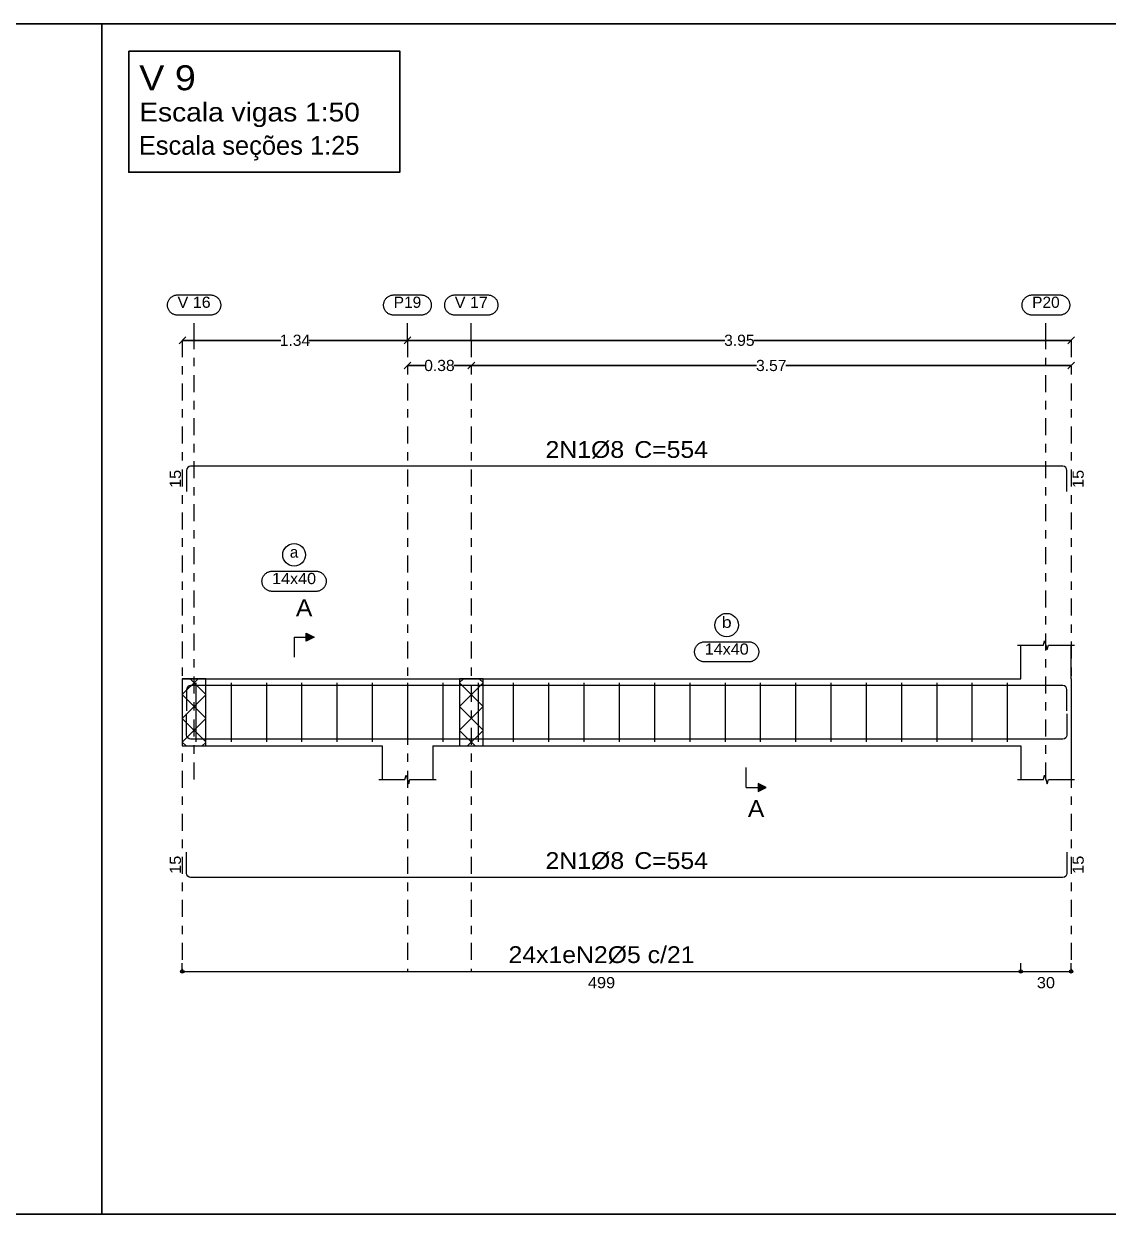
# Model space of a CAD drawing. Header units: centimetres. Extents: x 3194 to 3278, y -951 to -517.
# Drawn here: x 3209.41 to 3222.31, y -874.79 to -860.62 of the extents above; entities that cross this region are included whole.
import ezdxf
from ezdxf.enums import TextEntityAlignment as Align

# ---------------------------------------------------------------- set-up
doc = ezdxf.new("R2010")
doc.units = ezdxf.units.CM
doc.linetypes.add('CYPE_RAYAPUNTO', pattern=[0.4125, 0.2025, -0.105, 0, -0.105])
for name, color, linetype, lineweight in [('ARM_LONGITUDINAL_Ø8', 32, 'Continuous', 9), ('ARM_TRANSVERSAL_Ø5', 120, 'Continuous', 9), ('ELE_ARM_TRANS_TXT_EST', 7, 'Continuous', 9), ('ELE_CONT_NOS', 7, 'Continuous', 9), ('ELE_CONT_VIG_CONCRETO', 7, 'Continuous', 9), ('ELE_COT_COMPRIMENTO_PROJETADO', 8, 'Continuous', 0), ('ELE_COT_COT_ANCORAGENS', 8, 'Continuous', 0), ('ELE_COT_COT_EST', 8, 'Continuous', 0), ('ELE_COT_COT_LIN_APOIOS', 8, 'CYPE_RAYAPUNTO', 0), ('ELE_COT_TEXTOS_ESTRIBOS', 8, 'Continuous', 0), ('ELE_REF_COT_LIN_AUX_COTA', 8, 'CYPE_RAYAPUNTO', 9), ('ELE_REF_LINHAS_MARCAS_PLANTA', 8, 'Continuous', 9), ('ELE_REF_MARCAS_PLANTA', 8, 'Continuous', 9), ('ELE_REF_REF_ESCALA', 3, 'Continuous', 9), ('ELE_REF_REF_NOME', 8, 'Continuous', 9), ('ELE_REF_REF_REFERENCIA', 8, 'Continuous', 9), ('ELE_REF_TEXTO_REF_NOME', 8, 'Continuous', 9), ('ELE_REF_TEXTO_REF_REFERENCIA', 8, 'Continuous', 9), ('POR_ARM_LONG_ARM_TEXTOS', 7, 'Continuous', 9), ('POR_ARM_LONG_TXT_COMP', 7, 'Continuous', 9)]:
    doc.layers.add(name, color=color, linetype=linetype, lineweight=lineweight)
doc.layers.add('COTA CYPE', color=31, linetype='Continuous')
doc.styles.add('CYPETXT', font='arial.ttf', dxfattribs={"height": 0.2})
doc.styles.add('CYPETXT_0.2', font='arial.ttf', dxfattribs={"height": 0.133333})
doc.dimstyles.new('cype_oblique', dxfattribs={"dimtxt": 0.18, "dimasz": 0.18, "dimexe": 0.05, "dimexo": 0.05, "dimgap": 0, "dimtad": 0, "dimdec": 4, "dimzin": 0, "dimdsep": 46, "dimtxsty": 'CYPETXT_0.2', "dimblk": 'OBLIQUE', "dimtsz": 0.04, "dimcen": 0.09, "dimadec": 0, "dimazin": 0, "dimtfac": 1, "dimtdec": 4, "dimtofl": 0, "dimtmove": 2, "dimatfit": 3, "dimfxl": 1, "dimtolj": 1, "dimtzin": 0, "dimarcsym": 0})

# ---------------------------------------------------------------- blocks, each defined once
blk = doc.blocks.new('*D1369')
at = {"layer": 'Defpoints', "color": 0, "transparency": 16777216}
for p in [(3213.973, -864.689), (3213.973, -864.689), (3214.733, -864.689)]:
    blk.add_point(p, dxfattribs=at)
at = {"layer": 'ELE_COT_COMPRIMENTO_PROJETADO', "color": 0, "lineweight": -2, "transparency": 16777216}
for p, q in [((3213.933, -864.729), (3214.013, -864.649)), ((3213.973, -864.689), (3214.179, -864.689)), ((3214.733, -864.689), (3214.526, -864.689)), ((3214.693, -864.729), (3214.773, -864.649))]:
    blk.add_line(p, q, dxfattribs=at)
at = {"layer": 'ELE_COT_COMPRIMENTO_PROJETADO', "color": 0, "transparency": 16777216, "insert": (3214.353, -864.689), "char_height": 0.1333, "attachment_point": 5, "style": 'CYPETXT_0.2'}
blk.add_mtext('\\A1;0.38', dxfattribs=at)
blk = doc.blocks.new('_OBLIQUE')
at = {"color": 0, "linetype": 'ByBlock'}
blk.add_line((-0.5, -0.5), (0.5, 0.5), dxfattribs=at)
blk = doc.blocks.new('*D1370')
at = {"layer": 'Defpoints', "color": 0, "transparency": 16777216}
for p in [(3214.733, -864.689), (3214.733, -864.689), (3221.873, -864.689)]:
    blk.add_point(p, dxfattribs=at)
at = {"layer": 'ELE_COT_COMPRIMENTO_PROJETADO', "color": 0, "lineweight": -2, "transparency": 16777216}
for p, q in [((3214.693, -864.729), (3214.773, -864.649)), ((3214.733, -864.689), (3218.129, -864.689)), ((3221.873, -864.689), (3218.476, -864.689)), ((3221.833, -864.729), (3221.913, -864.649))]:
    blk.add_line(p, q, dxfattribs=at)
at = {"layer": 'ELE_COT_COMPRIMENTO_PROJETADO', "color": 0, "transparency": 16777216, "insert": (3218.303, -864.689), "char_height": 0.1333, "attachment_point": 5, "style": 'CYPETXT_0.2'}
blk.add_mtext('\\A1;3.57', dxfattribs=at)
blk = doc.blocks.new('*D1371')
at = {"layer": 'Defpoints', "color": 0, "transparency": 16777216}
for p in [(3211.293, -864.389), (3211.293, -864.389), (3213.973, -864.389)]:
    blk.add_point(p, dxfattribs=at)
at = {"layer": 'ELE_COT_COMPRIMENTO_PROJETADO', "color": 0, "lineweight": -2, "transparency": 16777216}
for p, q in [((3211.253, -864.429), (3211.333, -864.349)), ((3211.293, -864.389), (3212.466, -864.389)), ((3213.973, -864.389), (3212.799, -864.389)), ((3213.933, -864.429), (3214.013, -864.349))]:
    blk.add_line(p, q, dxfattribs=at)
at = {"layer": 'ELE_COT_COMPRIMENTO_PROJETADO', "color": 0, "transparency": 16777216, "insert": (3212.633, -864.389), "char_height": 0.1333, "attachment_point": 5, "style": 'CYPETXT_0.2'}
blk.add_mtext('\\A1;1.34', dxfattribs=at)
blk = doc.blocks.new('*D1372')
at = {"layer": 'Defpoints', "color": 0, "transparency": 16777216}
for p in [(3213.973, -864.389), (3213.973, -864.389), (3221.873, -864.389)]:
    blk.add_point(p, dxfattribs=at)
at = {"layer": 'ELE_COT_COMPRIMENTO_PROJETADO', "color": 0, "lineweight": -2, "transparency": 16777216}
for p, q in [((3213.933, -864.429), (3214.013, -864.349)), ((3213.973, -864.389), (3217.749, -864.389)), ((3221.873, -864.389), (3218.096, -864.389)), ((3221.833, -864.429), (3221.913, -864.349))]:
    blk.add_line(p, q, dxfattribs=at)
at = {"layer": 'ELE_COT_COMPRIMENTO_PROJETADO', "color": 0, "transparency": 16777216, "insert": (3217.923, -864.389), "char_height": 0.1333, "attachment_point": 5, "style": 'CYPETXT_0.2'}
blk.add_mtext('\\A1;3.95', dxfattribs=at)

msp = doc.modelspace()

# ---------------------------------------------------------------- hatches: boundary and pattern name
at = {"layer": 'ELE_REF_LINHAS_MARCAS_PLANTA'}
for points in [[(3212.76654, -867.97114), (3212.76654, -867.87514), (3212.86254, -867.92314)], [(3218.14654, -869.66514), (3218.14654, -869.76114), (3218.24254, -869.71314)]]:
    msp.add_hatch(color=256, dxfattribs=at).paths.add_polyline_path(points)

# ---------------------------------------------------------------- linework, layer by layer
for p, q in [((3196.8194, -860.62006), (3259.9194, -860.62006)), ((3210.33571, -860.62006), (3210.33571, -874.79363)), ((3196.8194, -874.79363), (3259.9194, -874.79363))]:
    msp.add_line(p, q)
at = {"layer": 'ARM_LONGITUDINAL_Ø8'}
for points in [[(3221.82254, -866.18873), (3221.82254, -865.93673), (3221.81889, -865.91836), (3221.80848, -865.90279), (3221.79291, -865.89238), (3221.77454, -865.88873), (3211.39054, -865.88873), (3211.37217, -865.89238), (3211.3566, -865.90279), (3211.3462, -865.91836), (3211.34254, -865.93673), (3211.34254, -866.18873)], [(3221.82254, -868.80014), (3221.82254, -868.54814), (3221.81889, -868.52977), (3221.80848, -868.5142), (3221.79291, -868.50379), (3221.77454, -868.50014), (3211.39054, -868.50014), (3211.37217, -868.50379), (3211.3566, -868.5142), (3211.3462, -868.52977), (3211.34254, -868.54814), (3211.34254, -868.80014)], [(3221.82254, -868.83614), (3221.82254, -869.08814), (3221.81889, -869.10651), (3221.80848, -869.12208), (3221.79291, -869.13249), (3221.77454, -869.13614), (3211.39054, -869.13614), (3211.37217, -869.13249), (3211.3566, -869.12208), (3211.3462, -869.10651), (3211.34254, -869.08814), (3211.34254, -868.83614)], [(3221.82254, -870.48314), (3221.82254, -870.73514), (3221.81889, -870.75351), (3221.80848, -870.76908), (3221.79291, -870.77949), (3221.77454, -870.78314), (3211.39054, -870.78314), (3211.37217, -870.77949), (3211.3566, -870.76908), (3211.3462, -870.75351), (3211.34254, -870.73514), (3211.34254, -870.48314)]]:
    msp.add_lwpolyline(points, dxfattribs=at)
at = {"layer": 'ARM_TRANSVERSAL_Ø5'}
for p, q in [((3211.45254, -868.46814), (3211.45254, -869.16814)), ((3211.87254, -868.46814), (3211.87254, -869.16814)), ((3212.29254, -868.46814), (3212.29254, -869.16814)), ((3212.71254, -868.46814), (3212.71254, -869.16814)), ((3213.13254, -868.46814), (3213.13254, -869.16814)), ((3213.55254, -868.46814), (3213.55254, -869.16814)), ((3213.97254, -868.46814), (3213.97254, -869.16814)), ((3214.39254, -868.46814), (3214.39254, -869.16814)), ((3214.81254, -868.46814), (3214.81254, -869.16814)), ((3215.23254, -868.46814), (3215.23254, -869.16814)), ((3215.65254, -868.46814), (3215.65254, -869.16814)), ((3216.07254, -868.46814), (3216.07254, -869.16814)), ((3216.49254, -868.46814), (3216.49254, -869.16814)), ((3216.91254, -868.46814), (3216.91254, -869.16814)), ((3217.33254, -868.46814), (3217.33254, -869.16814)), ((3217.75254, -868.46814), (3217.75254, -869.16814)), ((3218.17254, -868.46814), (3218.17254, -869.16814)), ((3218.59254, -868.46814), (3218.59254, -869.16814)), ((3219.01254, -868.46814), (3219.01254, -869.16814)), ((3219.43254, -868.46814), (3219.43254, -869.16814)), ((3219.85254, -868.46814), (3219.85254, -869.16814)), ((3220.27254, -868.46814), (3220.27254, -869.16814)), ((3220.69254, -868.46814), (3220.69254, -869.16814)), ((3221.11254, -868.46814), (3221.11254, -869.16814))]:
    msp.add_line(p, q, dxfattribs=at)
at = {"layer": 'COTA CYPE'}
msp.add_lwpolyline([(3210.65414, -860.94451), (3213.88054, -860.94451), (3213.88054, -862.38799), (3210.65414, -862.38799)], close=True, dxfattribs=at)
at = {"layer": 'ELE_CONT_NOS'}
for p, q in [((3221.27254, -868.41814), (3221.27254, -868.01814)), ((3221.87254, -868.41814), (3221.87254, -868.01814)), ((3211.29254, -868.41814), (3211.29254, -869.21814)), ((3213.67254, -869.21814), (3213.67254, -869.61814)), ((3214.27254, -869.21814), (3214.27254, -869.61814)), ((3221.27254, -869.21814), (3221.27254, -869.61814)), ((3221.87254, -869.21814), (3221.87254, -869.61814))]:
    msp.add_line(p, q, dxfattribs=at)
at = {"layer": 'ELE_CONT_NOS', "lineweight": 0}
for p, q in [((3211.29254, -868.60738), (3211.48178, -868.41814)), ((3211.57254, -868.60453), (3211.38615, -868.41814)), ((3214.59254, -868.46453), (3214.63893, -868.41814)), ((3214.59254, -868.74738), (3214.87254, -868.46738)), ((3214.87254, -868.74738), (3214.59254, -868.46738)), ((3214.87254, -868.46453), (3214.82615, -868.41814)), ((3211.57254, -868.88738), (3211.29254, -868.60738)), ((3211.29254, -868.89022), (3211.57254, -868.61022)), ((3214.59254, -869.03022), (3214.87254, -868.75022)), ((3214.87254, -869.03022), (3214.59254, -868.75022)), ((3211.57254, -869.17022), (3211.29254, -868.89022)), ((3211.29254, -869.17306), (3211.57254, -868.89306)), ((3214.77762, -869.21814), (3214.59254, -869.03306)), ((3214.68746, -869.21814), (3214.87254, -869.03306)), ((3211.33762, -869.21814), (3211.29254, -869.17306)), ((3211.53031, -869.21814), (3211.57254, -869.17591))]:
    msp.add_line(p, q, dxfattribs=at)
at = {"layer": 'ELE_CONT_NOS'}
for points in [[(3221.23254, -868.01814), (3221.54254, -868.01814), (3221.55754, -867.96814), (3221.58754, -868.06814), (3221.60254, -868.01814), (3221.91254, -868.01814)], [(3211.29254, -868.41814), (3211.57254, -868.41814)], [(3213.67254, -868.41814), (3214.27254, -868.41814)], [(3221.87254, -868.41814), (3221.87254, -869.21814)], [(3211.29254, -869.21814), (3211.57254, -869.21814)], [(3213.63254, -869.61814), (3213.94254, -869.61814), (3213.95754, -869.56814), (3213.98754, -869.66814), (3214.00254, -869.61814), (3214.31254, -869.61814)], [(3221.23254, -869.61814), (3221.54254, -869.61814), (3221.55754, -869.56814), (3221.58754, -869.66814), (3221.60254, -869.61814), (3221.91254, -869.61814)]]:
    msp.add_lwpolyline(points, dxfattribs=at)
at = {"layer": 'ELE_CONT_NOS', "lineweight": 0}
for points in [[(3211.29254, -868.41814), (3211.29254, -869.21814), (3211.57254, -869.21814), (3211.57254, -868.41814), (3211.29254, -868.41814)], [(3214.59254, -868.41814), (3214.59254, -869.21814), (3214.87254, -869.21814), (3214.87254, -868.41814), (3214.59254, -868.41814)]]:
    msp.add_lwpolyline(points, close=True, dxfattribs=at)
at = {"layer": 'ELE_CONT_VIG_CONCRETO'}
for p, q in [((3211.57254, -868.41814), (3213.67254, -868.41814)), ((3214.27254, -868.41814), (3214.73254, -868.41814)), ((3214.73254, -868.41814), (3221.27254, -868.41814)), ((3211.57254, -869.21814), (3213.67254, -869.21814)), ((3214.27254, -869.21814), (3214.73254, -869.21814)), ((3214.73254, -869.21814), (3221.27254, -869.21814))]:
    msp.add_line(p, q, dxfattribs=at)
at = {"layer": 'ELE_COT_COT_EST'}
for p, q in [((3211.29254, -871.90314), (3211.29254, -871.80314)), ((3221.27254, -871.90314), (3221.27254, -871.80314))]:
    msp.add_line(p, q, dxfattribs=at)
for points in [[(3211.29254, -871.90314), (3221.27254, -871.90314), (3221.27254, -871.80314)], [(3221.27254, -871.90314), (3221.87254, -871.90314), (3221.87254, -871.80314)]]:
    msp.add_lwpolyline(points, dxfattribs=at)
for centre in [(3211.29254, -871.90314), (3221.27254, -871.90314), (3221.27254, -871.90314), (3221.87254, -871.90314)]:
    msp.add_circle(centre, 0.02, dxfattribs=at)
at = {"layer": 'ELE_COT_COT_LIN_APOIOS'}
for p, q in [((3211.29254, -864.38873), (3211.29254, -871.90314)), ((3213.97254, -864.38873), (3213.97254, -871.90314)), ((3213.97254, -864.38873), (3213.97254, -871.90314)), ((3214.73254, -864.38873), (3214.73254, -871.90314)), ((3221.87254, -864.38873), (3221.87254, -871.90314)), ((3221.87254, -864.38873), (3221.87254, -871.90314))]:
    msp.add_line(p, q, dxfattribs=at)
at = {"layer": 'ELE_REF_COT_LIN_AUX_COTA'}
for p, q in [((3211.43254, -864.38873), (3211.43254, -864.08873)), ((3213.97254, -864.38873), (3213.97254, -864.08873)), ((3214.73254, -864.38873), (3214.73254, -864.08873)), ((3221.57254, -864.38873), (3221.57254, -864.08873)), ((3211.43254, -869.61814), (3211.43254, -864.38873)), ((3221.57254, -869.61814), (3221.57254, -864.38873))]:
    msp.add_line(p, q, dxfattribs=at)
at = {"layer": 'ELE_REF_LINHAS_MARCAS_PLANTA'}
for p, q in [((3212.62254, -867.92314), (3212.62254, -868.16314)), ((3212.62254, -867.92314), (3212.76654, -867.92314)), ((3218.00254, -869.71314), (3218.00254, -869.47314)), ((3218.00254, -869.71314), (3218.14654, -869.71314))]:
    msp.add_line(p, q, dxfattribs=at)
for points in [[(3212.76654, -867.97114), (3212.76654, -867.87514), (3212.86254, -867.92314)], [(3218.14654, -869.66514), (3218.14654, -869.76114), (3218.24254, -869.71314)]]:
    msp.add_lwpolyline(points, close=True, dxfattribs=at)
at = {"layer": 'ELE_REF_REF_NOME'}
for points in [[(3212.88454, -867.13814), (3212.89256, -867.13841), (3212.90054, -867.13921), (3212.90845, -867.14055), (3212.91625, -867.1424), (3212.92391, -867.14478), (3212.93139, -867.14766), (3212.93866, -867.15104), (3212.9457, -867.15489), (3212.95246, -867.15921), (3212.95891, -867.16397), (3212.96504, -867.16914), (3212.9708, -867.17472), (3212.97618, -867.18067), (3212.98115, -867.18696), (3212.98569, -867.19357), (3212.98978, -867.20047), (3212.99339, -867.20763), (3212.99652, -867.21501), (3212.99916, -867.22259), (3213.00127, -867.23032), (3213.00287, -867.23818), (3213.00394, -867.24613), (3213.00448, -867.25413), (3213.00448, -867.26215), (3213.00394, -867.27015), (3213.00287, -867.2781), (3213.00127, -867.28596), (3212.99916, -867.29369), (3212.99652, -867.30127), (3212.99339, -867.30865), (3212.98978, -867.31581), (3212.98569, -867.32271), (3212.98115, -867.32932), (3212.97618, -867.33562), (3212.9708, -867.34156), (3212.96504, -867.34714), (3212.95891, -867.35232), (3212.95246, -867.35707), (3212.9457, -867.36139), (3212.93866, -867.36524), (3212.93139, -867.36862), (3212.92391, -867.3715), (3212.91625, -867.37388), (3212.90845, -867.37574), (3212.90054, -867.37707), (3212.89256, -867.37787), (3212.88454, -867.37814), (3212.36054, -867.37814), (3212.35253, -867.37787), (3212.34455, -867.37707), (3212.33664, -867.37574), (3212.32884, -867.37388), (3212.32118, -867.3715), (3212.3137, -867.36862), (3212.30642, -867.36524), (3212.29939, -867.36139), (3212.29263, -867.35707), (3212.28617, -867.35232), (3212.28005, -867.34714), (3212.27428, -867.34156), (3212.2689, -867.33562), (3212.26393, -867.32932), (3212.2594, -867.32271), (3212.25531, -867.31581), (3212.25169, -867.30865), (3212.24856, -867.30127), (3212.24593, -867.29369), (3212.24381, -867.28596), (3212.24221, -867.2781), (3212.24115, -867.27015), (3212.24061, -867.26215), (3212.24061, -867.25413), (3212.24115, -867.24613), (3212.24221, -867.23818), (3212.24381, -867.23032), (3212.24593, -867.22259), (3212.24856, -867.21501), (3212.25169, -867.20763), (3212.25531, -867.20047), (3212.2594, -867.19357), (3212.26393, -867.18696), (3212.2689, -867.18067), (3212.27428, -867.17472), (3212.28005, -867.16914), (3212.28617, -867.16397), (3212.29263, -867.15921), (3212.29939, -867.15489), (3212.30642, -867.15104), (3212.3137, -867.14766), (3212.32118, -867.14478), (3212.32884, -867.1424), (3212.33664, -867.14055), (3212.34455, -867.13921), (3212.35253, -867.13841), (3212.36054, -867.13814), (3212.88454, -867.13814)], [(3218.03454, -867.97814), (3218.04256, -867.97841), (3218.05054, -867.97921), (3218.05845, -867.98055), (3218.06625, -867.9824), (3218.07391, -867.98478), (3218.08139, -867.98766), (3218.08866, -867.99104), (3218.0957, -867.99489), (3218.10246, -867.99921), (3218.10891, -868.00397), (3218.11504, -868.00914), (3218.1208, -868.01472), (3218.12618, -868.02067), (3218.13115, -868.02696), (3218.13569, -868.03357), (3218.13978, -868.04047), (3218.14339, -868.04763), (3218.14652, -868.05501), (3218.14916, -868.06259), (3218.15127, -868.07032), (3218.15287, -868.07818), (3218.15394, -868.08613), (3218.15448, -868.09413), (3218.15448, -868.10215), (3218.15394, -868.11015), (3218.15287, -868.1181), (3218.15127, -868.12596), (3218.14916, -868.13369), (3218.14652, -868.14127), (3218.14339, -868.14865), (3218.13978, -868.15581), (3218.13569, -868.16271), (3218.13115, -868.16932), (3218.12618, -868.17562), (3218.1208, -868.18156), (3218.11504, -868.18714), (3218.10891, -868.19232), (3218.10246, -868.19707), (3218.0957, -868.20139), (3218.08866, -868.20524), (3218.08139, -868.20862), (3218.07391, -868.2115), (3218.06625, -868.21388), (3218.05845, -868.21574), (3218.05054, -868.21707), (3218.04256, -868.21787), (3218.03454, -868.21814), (3217.51054, -868.21814), (3217.50253, -868.21787), (3217.49455, -868.21707), (3217.48664, -868.21574), (3217.47884, -868.21388), (3217.47118, -868.2115), (3217.4637, -868.20862), (3217.45642, -868.20524), (3217.44939, -868.20139), (3217.44263, -868.19707), (3217.43617, -868.19232), (3217.43005, -868.18714), (3217.42428, -868.18156), (3217.4189, -868.17562), (3217.41393, -868.16932), (3217.4094, -868.16271), (3217.40531, -868.15581), (3217.40169, -868.14865), (3217.39856, -868.14127), (3217.39593, -868.13369), (3217.39381, -868.12596), (3217.39221, -868.1181), (3217.39115, -868.11015), (3217.39061, -868.10215), (3217.39061, -868.09413), (3217.39115, -868.08613), (3217.39221, -868.07818), (3217.39381, -868.07032), (3217.39593, -868.06259), (3217.39856, -868.05501), (3217.40169, -868.04763), (3217.40531, -868.04047), (3217.4094, -868.03357), (3217.41393, -868.02696), (3217.4189, -868.02067), (3217.42428, -868.01472), (3217.43005, -868.00914), (3217.43617, -868.00397), (3217.44263, -867.99921), (3217.44939, -867.99489), (3217.45642, -867.99104), (3217.4637, -867.98766), (3217.47118, -867.98478), (3217.47884, -867.9824), (3217.48664, -867.98055), (3217.49455, -867.97921), (3217.50253, -867.97841), (3217.51054, -867.97814), (3218.03454, -867.97814)]]:
    msp.add_lwpolyline(points, close=True, dxfattribs=at)
for centre, radius in [((3212.62254, -866.94344), 0.13471), ((3217.77254, -867.77881), 0.13933)]:
    msp.add_circle(centre, radius, dxfattribs=at)
at = {"layer": 'ELE_REF_REF_REFERENCIA'}
for points in [[(3211.62954, -863.84873), (3211.63756, -863.849), (3211.64554, -863.8498), (3211.65345, -863.85114), (3211.66125, -863.85299), (3211.66891, -863.85537), (3211.67639, -863.85825), (3211.68366, -863.86163), (3211.6907, -863.86548), (3211.69746, -863.8698), (3211.70391, -863.87456), (3211.71004, -863.87973), (3211.7158, -863.88531), (3211.72118, -863.89126), (3211.72615, -863.89755), (3211.73069, -863.90416), (3211.73478, -863.91106), (3211.73839, -863.91822), (3211.74152, -863.9256), (3211.74416, -863.93318), (3211.74627, -863.94091), (3211.74787, -863.94877), (3211.74894, -863.95672), (3211.74948, -863.96472), (3211.74948, -863.97274), (3211.74894, -863.98074), (3211.74787, -863.98869), (3211.74627, -863.99655), (3211.74416, -864.00428), (3211.74152, -864.01186), (3211.73839, -864.01924), (3211.73478, -864.0264), (3211.73069, -864.0333), (3211.72615, -864.03991), (3211.72118, -864.04621), (3211.7158, -864.05215), (3211.71004, -864.05773), (3211.70391, -864.06291), (3211.69746, -864.06766), (3211.6907, -864.07198), (3211.68366, -864.07583), (3211.67639, -864.07921), (3211.66891, -864.08209), (3211.66125, -864.08447), (3211.65345, -864.08633), (3211.64554, -864.08766), (3211.63756, -864.08846), (3211.62954, -864.08873), (3211.23554, -864.08873), (3211.22753, -864.08846), (3211.21955, -864.08766), (3211.21164, -864.08633), (3211.20384, -864.08447), (3211.19618, -864.08209), (3211.1887, -864.07921), (3211.18142, -864.07583), (3211.17439, -864.07198), (3211.16763, -864.06766), (3211.16117, -864.06291), (3211.15505, -864.05773), (3211.14928, -864.05215), (3211.1439, -864.04621), (3211.13893, -864.03991), (3211.1344, -864.0333), (3211.13031, -864.0264), (3211.12669, -864.01924), (3211.12356, -864.01186), (3211.12093, -864.00428), (3211.11881, -863.99655), (3211.11721, -863.98869), (3211.11615, -863.98074), (3211.11561, -863.97274), (3211.11561, -863.96472), (3211.11615, -863.95672), (3211.11721, -863.94877), (3211.11881, -863.94091), (3211.12093, -863.93318), (3211.12356, -863.9256), (3211.12669, -863.91822), (3211.13031, -863.91106), (3211.1344, -863.90416), (3211.13893, -863.89755), (3211.1439, -863.89126), (3211.14928, -863.88531), (3211.15505, -863.87973), (3211.16117, -863.87456), (3211.16763, -863.8698), (3211.17439, -863.86548), (3211.18142, -863.86163), (3211.1887, -863.85825), (3211.19618, -863.85537), (3211.20384, -863.85299), (3211.21164, -863.85114), (3211.21955, -863.8498), (3211.22753, -863.849), (3211.23554, -863.84873), (3211.62954, -863.84873)], [(3214.13654, -863.84873), (3214.14456, -863.849), (3214.15254, -863.8498), (3214.16045, -863.85114), (3214.16825, -863.85299), (3214.17591, -863.85537), (3214.18339, -863.85825), (3214.19066, -863.86163), (3214.1977, -863.86548), (3214.20446, -863.8698), (3214.21091, -863.87456), (3214.21704, -863.87973), (3214.2228, -863.88531), (3214.22818, -863.89126), (3214.23315, -863.89755), (3214.23769, -863.90416), (3214.24178, -863.91106), (3214.24539, -863.91822), (3214.24852, -863.9256), (3214.25116, -863.93318), (3214.25327, -863.94091), (3214.25487, -863.94877), (3214.25594, -863.95672), (3214.25648, -863.96472), (3214.25648, -863.97274), (3214.25594, -863.98074), (3214.25487, -863.98869), (3214.25327, -863.99655), (3214.25116, -864.00428), (3214.24852, -864.01186), (3214.24539, -864.01924), (3214.24178, -864.0264), (3214.23769, -864.0333), (3214.23315, -864.03991), (3214.22818, -864.04621), (3214.2228, -864.05215), (3214.21704, -864.05773), (3214.21091, -864.06291), (3214.20446, -864.06766), (3214.1977, -864.07198), (3214.19066, -864.07583), (3214.18339, -864.07921), (3214.17591, -864.08209), (3214.16825, -864.08447), (3214.16045, -864.08633), (3214.15254, -864.08766), (3214.14456, -864.08846), (3214.13654, -864.08873), (3213.80854, -864.08873), (3213.80053, -864.08846), (3213.79255, -864.08766), (3213.78464, -864.08633), (3213.77684, -864.08447), (3213.76918, -864.08209), (3213.7617, -864.07921), (3213.75442, -864.07583), (3213.74739, -864.07198), (3213.74063, -864.06766), (3213.73417, -864.06291), (3213.72805, -864.05773), (3213.72228, -864.05215), (3213.7169, -864.04621), (3213.71193, -864.03991), (3213.7074, -864.0333), (3213.70331, -864.0264), (3213.69969, -864.01924), (3213.69656, -864.01186), (3213.69393, -864.00428), (3213.69181, -863.99655), (3213.69021, -863.98869), (3213.68915, -863.98074), (3213.68861, -863.97274), (3213.68861, -863.96472), (3213.68915, -863.95672), (3213.69021, -863.94877), (3213.69181, -863.94091), (3213.69393, -863.93318), (3213.69656, -863.9256), (3213.69969, -863.91822), (3213.70331, -863.91106), (3213.7074, -863.90416), (3213.71193, -863.89755), (3213.7169, -863.89126), (3213.72228, -863.88531), (3213.72805, -863.87973), (3213.73417, -863.87456), (3213.74063, -863.8698), (3213.74739, -863.86548), (3213.75442, -863.86163), (3213.7617, -863.85825), (3213.76918, -863.85537), (3213.77684, -863.85299), (3213.78464, -863.85114), (3213.79255, -863.8498), (3213.80053, -863.849), (3213.80854, -863.84873), (3214.13654, -863.84873)], [(3214.92954, -863.84873), (3214.93756, -863.849), (3214.94554, -863.8498), (3214.95345, -863.85114), (3214.96125, -863.85299), (3214.96891, -863.85537), (3214.97639, -863.85825), (3214.98366, -863.86163), (3214.9907, -863.86548), (3214.99746, -863.8698), (3215.00391, -863.87456), (3215.01004, -863.87973), (3215.0158, -863.88531), (3215.02118, -863.89126), (3215.02615, -863.89755), (3215.03069, -863.90416), (3215.03478, -863.91106), (3215.03839, -863.91822), (3215.04152, -863.9256), (3215.04416, -863.93318), (3215.04627, -863.94091), (3215.04787, -863.94877), (3215.04894, -863.95672), (3215.04948, -863.96472), (3215.04948, -863.97274), (3215.04894, -863.98074), (3215.04787, -863.98869), (3215.04627, -863.99655), (3215.04416, -864.00428), (3215.04152, -864.01186), (3215.03839, -864.01924), (3215.03478, -864.0264), (3215.03069, -864.0333), (3215.02615, -864.03991), (3215.02118, -864.04621), (3215.0158, -864.05215), (3215.01004, -864.05773), (3215.00391, -864.06291), (3214.99746, -864.06766), (3214.9907, -864.07198), (3214.98366, -864.07583), (3214.97639, -864.07921), (3214.96891, -864.08209), (3214.96125, -864.08447), (3214.95345, -864.08633), (3214.94554, -864.08766), (3214.93756, -864.08846), (3214.92954, -864.08873), (3214.53554, -864.08873), (3214.52753, -864.08846), (3214.51955, -864.08766), (3214.51164, -864.08633), (3214.50384, -864.08447), (3214.49618, -864.08209), (3214.4887, -864.07921), (3214.48142, -864.07583), (3214.47439, -864.07198), (3214.46763, -864.06766), (3214.46117, -864.06291), (3214.45505, -864.05773), (3214.44928, -864.05215), (3214.4439, -864.04621), (3214.43893, -864.03991), (3214.4344, -864.0333), (3214.43031, -864.0264), (3214.42669, -864.01924), (3214.42356, -864.01186), (3214.42093, -864.00428), (3214.41881, -863.99655), (3214.41721, -863.98869), (3214.41615, -863.98074), (3214.41561, -863.97274), (3214.41561, -863.96472), (3214.41615, -863.95672), (3214.41721, -863.94877), (3214.41881, -863.94091), (3214.42093, -863.93318), (3214.42356, -863.9256), (3214.42669, -863.91822), (3214.43031, -863.91106), (3214.4344, -863.90416), (3214.43893, -863.89755), (3214.4439, -863.89126), (3214.44928, -863.88531), (3214.45505, -863.87973), (3214.46117, -863.87456), (3214.46763, -863.8698), (3214.47439, -863.86548), (3214.48142, -863.86163), (3214.4887, -863.85825), (3214.49618, -863.85537), (3214.50384, -863.85299), (3214.51164, -863.85114), (3214.51955, -863.8498), (3214.52753, -863.849), (3214.53554, -863.84873), (3214.92954, -863.84873)], [(3221.73654, -863.84873), (3221.74456, -863.849), (3221.75254, -863.8498), (3221.76045, -863.85114), (3221.76825, -863.85299), (3221.77591, -863.85537), (3221.78339, -863.85825), (3221.79066, -863.86163), (3221.7977, -863.86548), (3221.80446, -863.8698), (3221.81091, -863.87456), (3221.81704, -863.87973), (3221.8228, -863.88531), (3221.82818, -863.89126), (3221.83315, -863.89755), (3221.83769, -863.90416), (3221.84178, -863.91106), (3221.84539, -863.91822), (3221.84852, -863.9256), (3221.85116, -863.93318), (3221.85327, -863.94091), (3221.85487, -863.94877), (3221.85594, -863.95672), (3221.85648, -863.96472), (3221.85648, -863.97274), (3221.85594, -863.98074), (3221.85487, -863.98869), (3221.85327, -863.99655), (3221.85116, -864.00428), (3221.84852, -864.01186), (3221.84539, -864.01924), (3221.84178, -864.0264), (3221.83769, -864.0333), (3221.83315, -864.03991), (3221.82818, -864.04621), (3221.8228, -864.05215), (3221.81704, -864.05773), (3221.81091, -864.06291), (3221.80446, -864.06766), (3221.7977, -864.07198), (3221.79066, -864.07583), (3221.78339, -864.07921), (3221.77591, -864.08209), (3221.76825, -864.08447), (3221.76045, -864.08633), (3221.75254, -864.08766), (3221.74456, -864.08846), (3221.73654, -864.08873), (3221.40854, -864.08873), (3221.40053, -864.08846), (3221.39255, -864.08766), (3221.38464, -864.08633), (3221.37684, -864.08447), (3221.36918, -864.08209), (3221.3617, -864.07921), (3221.35442, -864.07583), (3221.34739, -864.07198), (3221.34063, -864.06766), (3221.33417, -864.06291), (3221.32805, -864.05773), (3221.32228, -864.05215), (3221.3169, -864.04621), (3221.31193, -864.03991), (3221.3074, -864.0333), (3221.30331, -864.0264), (3221.29969, -864.01924), (3221.29656, -864.01186), (3221.29393, -864.00428), (3221.29181, -863.99655), (3221.29021, -863.98869), (3221.28915, -863.98074), (3221.28861, -863.97274), (3221.28861, -863.96472), (3221.28915, -863.95672), (3221.29021, -863.94877), (3221.29181, -863.94091), (3221.29393, -863.93318), (3221.29656, -863.9256), (3221.29969, -863.91822), (3221.30331, -863.91106), (3221.3074, -863.90416), (3221.31193, -863.89755), (3221.3169, -863.89126), (3221.32228, -863.88531), (3221.32805, -863.87973), (3221.33417, -863.87456), (3221.34063, -863.8698), (3221.34739, -863.86548), (3221.35442, -863.86163), (3221.3617, -863.85825), (3221.36918, -863.85537), (3221.37684, -863.85299), (3221.38464, -863.85114), (3221.39255, -863.8498), (3221.40053, -863.849), (3221.40854, -863.84873), (3221.73654, -863.84873)]]:
    msp.add_lwpolyline(points, close=True, dxfattribs=at)

# ---------------------------------------------------------------- texts
at = {"layer": 'COTA CYPE', "style": 'CYPETXT', "width": 1.080185}
msp.add_text('V 9', height=0.297399, dxfattribs=at).set_placement((3210.77955, -861.41128), (3211.45315, -861.41128), align=Align.FIT)
at = {"layer": 'ELE_ARM_TRANS_TXT_EST', "style": 'CYPETXT', "width": 1.055863}
msp.add_text('24x1eN2%%c5 c/21', height=0.2, dxfattribs=at).set_placement((3215.17554, -871.80314), (3217.38954, -871.80314), align=Align.FIT)
at = {"layer": 'ELE_COT_COT_ANCORAGENS', "style": 'CYPETXT', "width": 1.042546}
for p, p2 in [((3211.27588, -866.14673), (3211.27588, -865.93073)), ((3222.02254, -866.14673), (3222.02254, -865.93073)), ((3211.27588, -870.74114), (3211.27588, -870.52514)), ((3222.02254, -870.74114), (3222.02254, -870.52514))]:
    msp.add_text('15', height=0.133333, rotation=90, dxfattribs=at).set_placement(p, p2, align=Align.FIT)
at = {"layer": 'ELE_COT_TEXTOS_ESTRIBOS', "style": 'CYPETXT', "width": 1.042546}
for s, p, p2 in [('499', (3216.12054, -872.10314), (3216.44454, -872.10314)), ('30', (3221.46454, -872.10314), (3221.68054, -872.10314))]:
    msp.add_text(s, height=0.133333, dxfattribs=at).set_placement(p, p2, align=Align.FIT)
at = {"layer": 'ELE_REF_MARCAS_PLANTA', "style": 'CYPETXT', "width": 1.044083}
for p, p2 in [((3212.64504, -867.67314), (3212.84004, -867.67314)), ((3218.02504, -870.06314), (3218.22004, -870.06314))]:
    msp.add_text('A', height=0.2, dxfattribs=at).set_placement(p, p2, align=Align.FIT)
at = {"layer": 'ELE_REF_REF_ESCALA', "style": 'CYPETXT'}
for s, width, p, p2 in [('Escala vigas 1:50', 1.075389, (3210.77955, -861.78303), (3213.40595, -861.78303)), ('Escala seções 1:25', 0.971968, (3210.77467, -862.17915), (3213.40108, -862.17915))]:
    msp.add_text(s, height=0.2230494, dxfattribs=dict(at, width=width)).set_placement(p, p2, align=Align.FIT)
at = {"layer": 'ELE_REF_TEXTO_REF_NOME', "style": 'CYPETXT'}
for s, height, width, p, p2 in [('a', 0.13333, 0.984627, (3212.57154, -866.97677), (3212.67354, -866.97677)), ('14x40', 0.133333, 1.032505, (3212.36054, -867.29147), (3212.88454, -867.29147)), ('b', 0.13333, 1.139078, (3217.71354, -867.81215), (3217.83154, -867.81215)), ('14x40', 0.133333, 1.032505, (3217.51054, -868.13147), (3218.03454, -868.13147))]:
    msp.add_text(s, height=height, dxfattribs=dict(at, width=width)).set_placement(p, p2, align=Align.FIT)
at = {"layer": 'ELE_REF_TEXTO_REF_REFERENCIA', "style": 'CYPETXT'}
for s, width, p, p2 in [('V 16', 1.028253, (3211.23554, -864.00206), (3211.62954, -864.00206)), ('P19', 0.989671, (3213.80854, -864.00206), (3214.13654, -864.00206)), ('V 17', 1.028253, (3214.53554, -864.00206), (3214.92954, -864.00206)), ('P20', 0.989671, (3221.40854, -864.00206), (3221.73654, -864.00206))]:
    msp.add_text(s, height=0.133333, dxfattribs=dict(at, width=width)).set_placement(p, p2, align=Align.FIT)
at = {"layer": 'POR_ARM_LONG_ARM_TEXTOS', "style": 'CYPETXT', "width": 1.057309}
for p, p2 in [((3215.61604, -865.78873), (3216.55204, -865.78873)), ((3215.61604, -870.68314), (3216.55204, -870.68314))]:
    msp.add_text('2N1%%c8', height=0.2, dxfattribs=at).set_placement(p, p2, align=Align.FIT)
at = {"layer": 'POR_ARM_LONG_TXT_COMP', "style": 'CYPETXT', "width": 1.053117}
for p, p2 in [((3216.59204, -865.78873), (3217.54904, -865.78873)), ((3216.59204, -870.68314), (3217.54904, -870.68314))]:
    msp.add_text(' C=554', height=0.2, dxfattribs=at).set_placement(p, p2, align=Align.FIT)

# ---------------------------------------------------------------- dimensions: what is measured, and where the dimension line sits
at = {"layer": 'ELE_COT_COMPRIMENTO_PROJETADO'}
for p1, p2, text, picture, middle in [((3213.97254, -864.38873), (3211.29254, -864.38873), '1.34', '*D1371', (3212.63254, -864.38873)), ((3221.87254, -864.38873), (3213.97254, -864.38873), '3.95', '*D1372', (3217.92254, -864.38873)), ((3214.73254, -864.68873), (3213.97254, -864.68873), '0.38', '*D1369', (3214.35254, -864.68873)), ((3221.87254, -864.68873), (3214.73254, -864.68873), '3.57', '*D1370', (3218.30254, -864.68873))]:
    dim = msp.add_aligned_dim(p1=p1, p2=p2, distance=0, text=text, dimstyle='cype_oblique', override={"dimexe": 0, "dimexo": 0}, dxfattribs=at)
    dim.commit()
    dim.dimension.update_dxf_attribs({"geometry": picture, "text_midpoint": middle})

doc.saveas('drawing.dxf')
